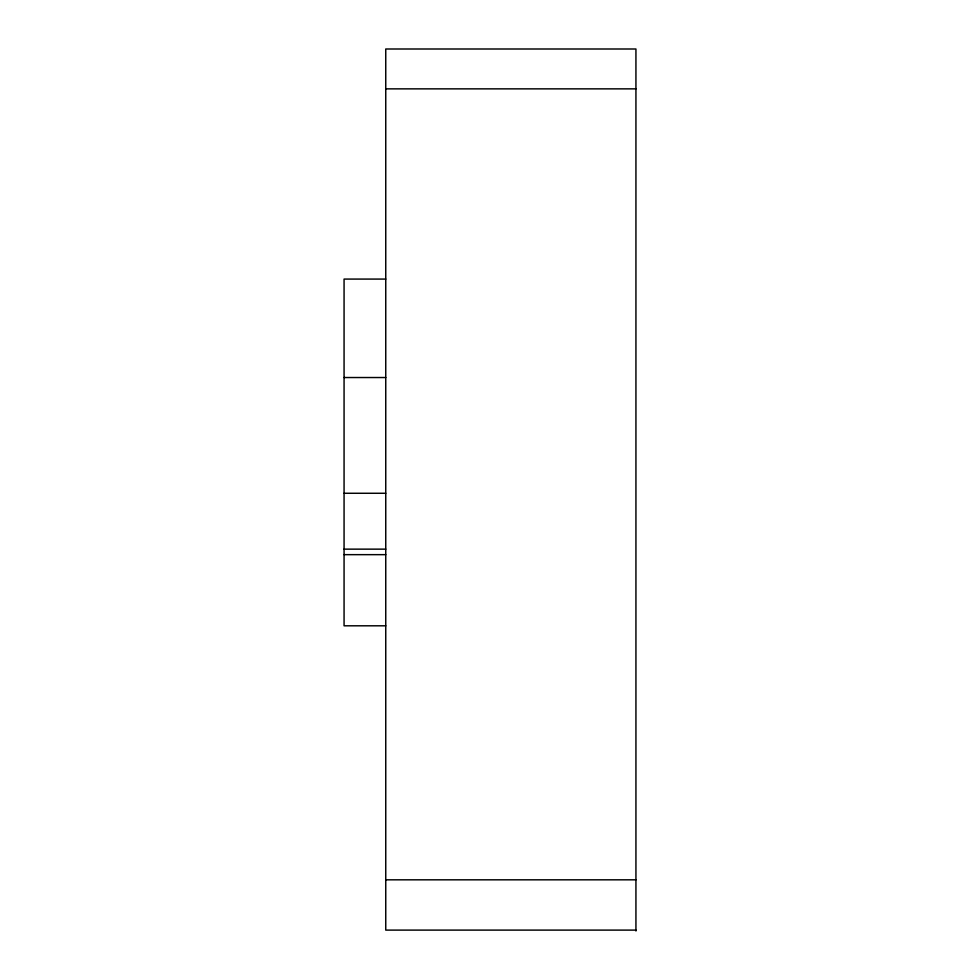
<?xml version="1.0" encoding="UTF-8"?>
<svg xmlns="http://www.w3.org/2000/svg" width="980" height="980" viewBox="0 0 980 980"><rect width="100%" height="100%" fill="white"/><g stroke="black" fill="none" stroke-linecap="round" stroke-linejoin="round"><path stroke-width="1.47" d="M385.752 88.862L635.934 88.862M385.752 279.079L344.066 279.079L344.066 625.804L385.752 625.804M344.066 377.533L385.752 377.533M344.066 493.271L385.752 493.271M344.066 549.143L385.752 549.143M344.066 554.655L385.752 554.655M385.752 879.82L635.934 879.82M635.934 930.106L385.752 930.106L385.752 49L635.934 49L635.934 931"/></g></svg>
